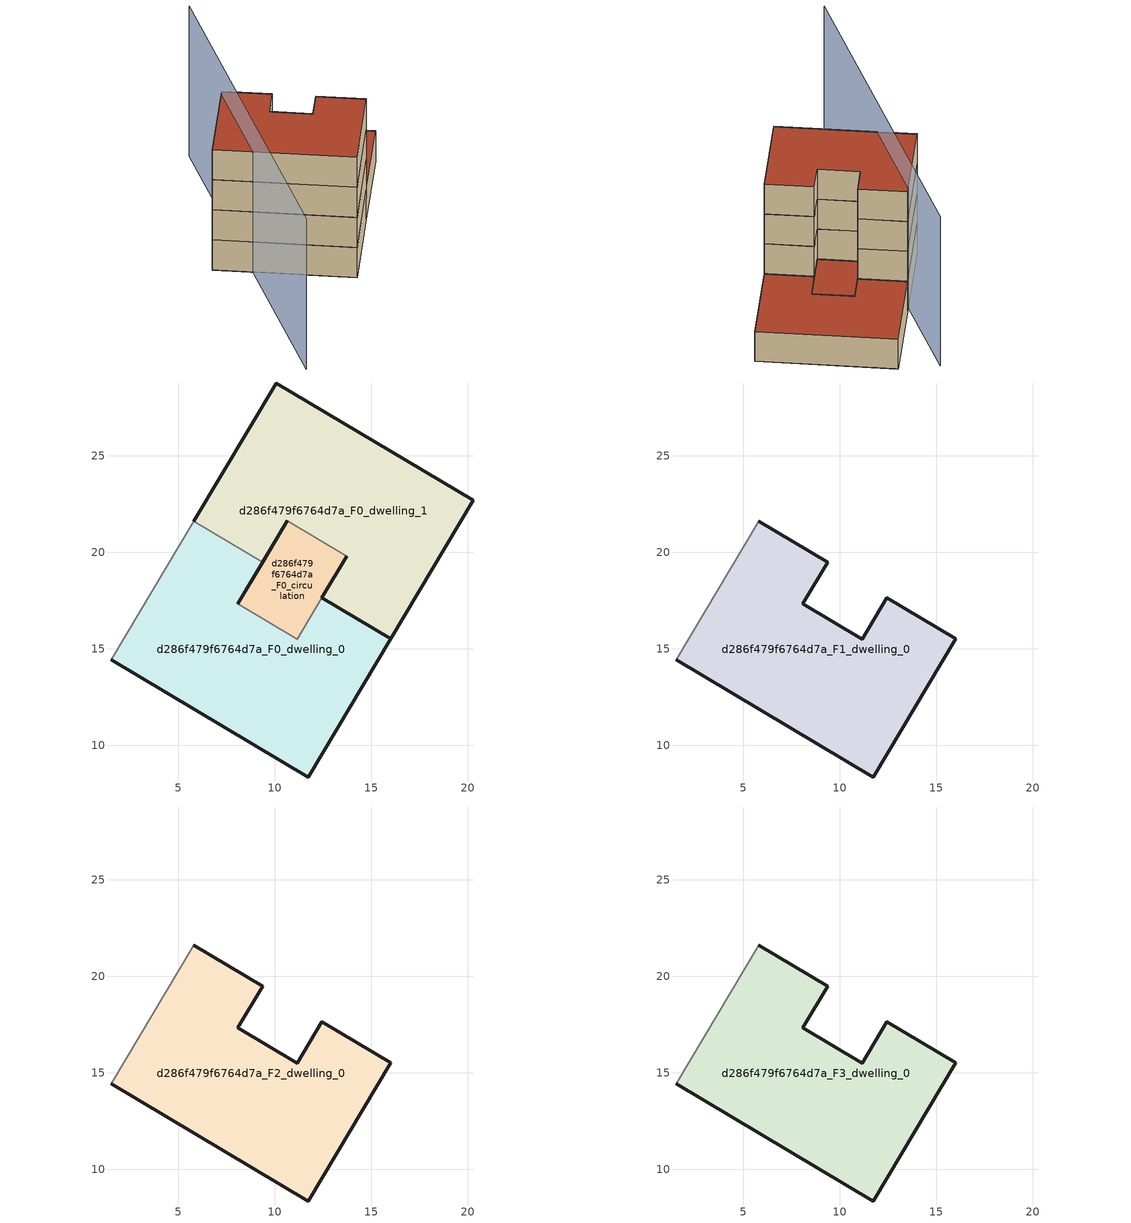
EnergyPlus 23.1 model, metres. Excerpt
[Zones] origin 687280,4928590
d286f479f6764d7a_F0_dwelling_0
 floor ground (EU_floor_Construction): 11.75,8.37 16.01,15.53 12.44,17.66 11.16,15.51 8.1,17.33 9.38,19.48 5.81,21.61 1.54,14.44 z0
 wall outside (EU_wall_Construction): 9.38,19.48 8.1,17.33 / 12.44,17.66 16.01,15.53 11.75,8.37 1.54,14.44 z0:3
 wall adiabatic (EU_wall_Construction): 1.54,14.44 5.81,21.61 z0:3
 wall to d286f479f6764d7a_F0_dwelling_1 (EU_wall_Construction): 5.8,21.61 9.38,19.48 z0:3
 wall to d286f479f6764d7a_F0_circulation (EU_wall_Construction): 8.1,17.33 11.16,15.51 12.44,17.66 z0:3
d286f479f6764d7a_F0_dwelling_1
 floor ground (EU_floor_Construction): 16.01,15.53 20.27,22.7 10.07,28.77 5.81,21.61 9.38,19.48 10.66,21.63 13.72,19.81 12.44,17.66 z0
 wall outside (EU_wall_Construction): 10.66,21.63 9.38,19.48 / 5.81,21.61 10.07,28.77 20.27,22.7 16.01,15.53 12.44,17.66 13.72,19.81 z0:3
 wall to d286f479f6764d7a_F0_circulation (EU_wall_Construction): 13.72,19.81 10.66,21.63 z0:3
 roof outside (EU_roof_Construction): 20.27,22.7 16.01,15.53 12.44,17.66 13.72,19.81 10.66,21.63 9.38,19.48 5.81,21.61 10.07,28.77 z3
d286f479f6764d7a_F0_circulation
 floor ground (EU_floor_Construction): 11.16,15.51 13.72,19.81 10.66,21.63 8.1,17.33 z0
 wall outside (EU_wall_Construction): 8.1,17.33 10.66,21.63 / 13.72,19.81 12.44,17.66 z0:3
 roof outside (EU_roof_Construction): 13.72,19.81 11.16,15.51 8.1,17.33 10.66,21.63 z3
d286f479f6764d7a_F1_dwelling_0
 floor to d286f479f6764d7a_F0_dwelling_0 (EU_floor_Construction): 11.75,8.37 16.01,15.53 12.44,17.66 11.16,15.51 8.1,17.33 9.38,19.48 5.8,21.61 1.54,14.44 z3
 wall outside (EU_wall_Construction): 5.81,21.61 9.38,19.48 8.1,17.33 11.16,15.51 12.44,17.66 16.01,15.53 11.75,8.37 1.54,14.44 z3:6
 wall adiabatic (EU_wall_Construction): 1.54,14.44 5.81,21.61 z3:6
d286f479f6764d7a_F2_dwelling_0
 floor to d286f479f6764d7a_F1_dwelling_0 (EU_floor_Construction): 11.75,8.37 16.01,15.53 12.44,17.66 11.16,15.51 8.1,17.33 9.38,19.48 5.8,21.61 1.54,14.44 z6
 wall outside (EU_wall_Construction): 5.81,21.61 9.38,19.48 8.1,17.33 11.16,15.51 12.44,17.66 16.01,15.53 11.75,8.37 1.54,14.44 z6:9
 wall adiabatic (EU_wall_Construction): 1.54,14.44 5.81,21.61 z6:9
d286f479f6764d7a_F3_dwelling_0
 floor to d286f479f6764d7a_F2_dwelling_0 (EU_floor_Construction): 11.75,8.37 16.01,15.53 12.44,17.66 11.16,15.51 8.1,17.33 9.38,19.48 5.8,21.61 1.54,14.44 z9
 wall outside (EU_wall_Construction): 5.81,21.61 9.38,19.48 8.1,17.33 11.16,15.51 12.44,17.66 16.01,15.53 11.75,8.37 1.54,14.44 z9:12
 wall adiabatic (EU_wall_Construction): 1.54,14.44 5.81,21.61 z9:12
 roof outside (EU_roof_Construction): 12.44,17.66 16.01,15.53 11.75,8.37 1.54,14.44 5.81,21.61 9.38,19.48 8.1,17.33 11.16,15.51 z12
shading: 6.78,29.84 2.42,-1.57 z0:15
[Building]
EU S2 Campaign: North Axis=0; Terrain=City; Solar Distribution=FullExterior
[Site:Location]
Bologna: Latitude=44.5; Longitude=11.25; Time Zone=1; Elevation=37
[SizingPeriod:WeatherFileDays]
AnnualSizingPeriod: Begin Month=1; Begin Day of Month=1; End Month=12; End Day of Month=31; Day of Week for Start Day=Monday; Use Weather File Daylight Saving Period=No; Use Weather File Rain and Snow Indicators=No
[MATERIAL]
EU_InternalMass_Material: Roughness=MediumRough; Thickness=0.1; Conductivity=1; Density=1800; Specific Heat=900; Thermal Absorptance=0.9; Solar Absorptance=0.7; Visible Absorptance=0.7
[MATERIAL:NOMASS] Roughness=MediumRough; Thermal Absorptance=0.9; Solar Absorptance=0.7; Visible Absorptance=0.7
Name | Thermal Resistance
EU_wall_NoMass | 0.937881
EU_roof_NoMass | 0.548572
EU_floor_NoMass | 0.71348
[CONSTRUCTION]
EU_wall_Construction: EU_wall_NoMass
EU_roof_Construction: EU_roof_NoMass
EU_floor_Construction: EU_floor_NoMass
EU_InternalMass_Construction: EU_InternalMass_Material
[ZONE] Type=1; Multiplier=1; Ceiling Height=autocalculate; Floor Area=autocalculate; Part of Total Floor Area=Yes
Name | Volume
d286f479f6764d7a_F0_dwelling_0 | 270.296
d286f479f6764d7a_F1_dwelling_0; d286f479f6764d7a_F2_dwelling_0; d286f479f6764d7a_F3_dwelling_0 | 270.295
d286f479f6764d7a_F0_dwelling_1 | 270.304
d286f479f6764d7a_F0_circulation | 53.4741
[INTERNALMASS] Construction=EU_InternalMass_Construction
Name | Zone or ZoneList | Surface Area
d286f479f6764d7a_F0_dwelling_0_EU_InternalMass | d286f479f6764d7a_F0_dwelling_0 | 90.1015
d286f479f6764d7a_F0_dwelling_1_EU_InternalMass | d286f479f6764d7a_F0_dwelling_1 | 90.1015
d286f479f6764d7a_F1_dwelling_0_EU_InternalMass | d286f479f6764d7a_F1_dwelling_0 | 197.544
d286f479f6764d7a_F2_dwelling_0_EU_InternalMass | d286f479f6764d7a_F2_dwelling_0 | 197.544
d286f479f6764d7a_F3_dwelling_0_EU_InternalMass | d286f479f6764d7a_F3_dwelling_0 | 197.544
[OTHEREQUIPMENT] Fuel Type=Electricity; Design Level Calculation Method=Watts/Area; Power per Zone Floor Area=1; Fraction Latent=0; Fraction Radiant=0; Fraction Lost=0; Carbon Dioxide Generation Rate=0; EndUse Subcategory=EU_Step8_InternalGains
Name | Zone or ZoneList or Space or SpaceList | Schedule
EU_Step8_InternalGain_d286f479f6764d7a_F0_dwelling_0_f000 | d286f479f6764d7a_F0_dwelling_0 | EU_Step8_GainSchedule_d286f479f6764d7a_F0_dwelling_0_f000
EU_Step8_InternalGain_d286f479f6764d7a_F0_dwelling_1_f000 | d286f479f6764d7a_F0_dwelling_1 | EU_Step8_GainSchedule_d286f479f6764d7a_F0_dwelling_1_f000
EU_Step8_InternalGain_d286f479f6764d7a_F1_dwelling_0_f000 | d286f479f6764d7a_F1_dwelling_0 | EU_Step8_GainSchedule_d286f479f6764d7a_F1_dwelling_0_f000
EU_Step8_InternalGain_d286f479f6764d7a_F2_dwelling_0_f000 | d286f479f6764d7a_F2_dwelling_0 | EU_Step8_GainSchedule_d286f479f6764d7a_F2_dwelling_0_f000
EU_Step8_InternalGain_d286f479f6764d7a_F3_dwelling_0_f000 | d286f479f6764d7a_F3_dwelling_0 | EU_Step8_GainSchedule_d286f479f6764d7a_F3_dwelling_0_f000
[ZONEINFILTRATION:DESIGNFLOWRATE]
EU_Circulation_Infiltration_d286f479f6764d7a_F0_circulation: Zone or ZoneList or Space or SpaceList=d286f479f6764d7a_F0_circulation; Schedule=EU_AlwaysOn; Design Flow Rate Calculation Method=Flow/Area; Flow Rate per Floor Area=0.0005; Constant Term Coefficient=1; Temperature Term Coefficient=0; Velocity Term Coefficient=0; Velocity Squared Term Coefficient=0
[ZONEVENTILATION:DESIGNFLOWRATE] Schedule=EU_AlwaysOn; Design Flow Rate Calculation Method=AirChanges/Hour; Air Changes per Hour=0.687892; Ventilation Type=Natural; Fan Pressure Rise=0; Fan Total Efficiency=1; Constant Term Coefficient=1; Temperature Term Coefficient=0; Velocity Term Coefficient=0; Velocity Squared Term Coefficient=0; Minimum Indoor Temperature=-100; Maximum Indoor Temperature=100; Delta Temperature=-100; Minimum Outdoor Temperature=-100; Maximum Outdoor Temperature=100; Maximum Wind Speed=40
Name | Zone or ZoneList or Space or SpaceList
EU_ConstantAir_d286f479f6764d7a_F0_dwelling_0 | d286f479f6764d7a_F0_dwelling_0
EU_ConstantAir_d286f479f6764d7a_F0_dwelling_1 | d286f479f6764d7a_F0_dwelling_1
EU_ConstantAir_d286f479f6764d7a_F1_dwelling_0 | d286f479f6764d7a_F1_dwelling_0
EU_ConstantAir_d286f479f6764d7a_F2_dwelling_0 | d286f479f6764d7a_F2_dwelling_0
EU_ConstantAir_d286f479f6764d7a_F3_dwelling_0 | d286f479f6764d7a_F3_dwelling_0
[HVACTEMPLATE:THERMOSTAT] Constant Heating Setpoint=20; Constant Cooling Setpoint=50
EU_HeatOnly_d286f479f6764d7a_F0_dwelling_0; EU_HeatOnly_d286f479f6764d7a_F0_dwelling_1; EU_HeatOnly_d286f479f6764d7a_F1_dwelling_0; EU_HeatOnly_d286f479f6764d7a_F2_dwelling_0; EU_HeatOnly_d286f479f6764d7a_F3_dwelling_0
[HVACTEMPLATE:ZONE:IDEALLOADSAIRSYSTEM] System Availability Schedule=EU_AlwaysOn; Maximum Heating Supply Air Temperature=50; Minimum Cooling Supply Air Temperature=13; Maximum Heating Supply Air Humidity Ratio=0.0156; Minimum Cooling Supply Air Humidity Ratio=0.0077; Heating Limit=NoLimit; Cooling Limit=NoLimit; Heating Availability Schedule=EU_AlwaysOn; Cooling Availability Schedule=EU_CoolingOff; Dehumidification Control Type=ConstantSensibleHeatRatio; Cooling Sensible Heat Ratio=0.7; Dehumidification Setpoint=60; Humidification Control Type=None; Humidification Setpoint=30; Outdoor Air Method=None; Outdoor Air Flow Rate per Person=0.00944; Outdoor Air Flow Rate per Zone Floor Area=0; Outdoor Air Flow Rate per Zone=0; Demand Controlled Ventilation Type=None; Outdoor Air Economizer Type=NoEconomizer; Heat Recovery Type=None; Sensible Heat Recovery Effectiveness=0.7; Latent Heat Recovery Effectiveness=0.65
Name | Template Thermostat
d286f479f6764d7a_F0_dwelling_0 | EU_HeatOnly_d286f479f6764d7a_F0_dwelling_0
d286f479f6764d7a_F0_dwelling_1 | EU_HeatOnly_d286f479f6764d7a_F0_dwelling_1
d286f479f6764d7a_F1_dwelling_0 | EU_HeatOnly_d286f479f6764d7a_F1_dwelling_0
d286f479f6764d7a_F2_dwelling_0 | EU_HeatOnly_d286f479f6764d7a_F2_dwelling_0
d286f479f6764d7a_F3_dwelling_0 | EU_HeatOnly_d286f479f6764d7a_F3_dwelling_0
[SIZING:ZONE] Zone Cooling Design Supply Air Temperature Input Method=SupplyAirTemperature; Zone Cooling Design Supply Air Temperature=13; Zone Heating Design Supply Air Temperature Input Method=SupplyAirTemperature; Zone Heating Design Supply Air Temperature=50; Zone Cooling Design Supply Air Humidity Ratio=0.008; Zone Heating Design Supply Air Humidity Ratio=0.008; Cooling Design Air Flow Method=DesignDay; Cooling Design Air Flow Rate=0; Cooling Minimum Air Flow per Zone Floor Area=0.000762; Cooling Minimum Air Flow=0; Cooling Minimum Air Flow Fraction=0.2; Heating Design Air Flow Method=DesignDay; Heating Design Air Flow Rate=0; Heating Maximum Air Flow per Zone Floor Area=0.002032; Heating Maximum Air Flow=0.141576; Heating Maximum Air Flow Fraction=0.3; Account for Dedicated Outdoor Air System=No; Dedicated Outdoor Air System Control Strategy=NeutralSupplyAir; Dedicated Outdoor Air Low Setpoint Temperature for Design=autosize; Dedicated Outdoor Air High Setpoint Temperature for Design=autosize; Zone Load Sizing Method=Sensible Load Only No Latent Load; Zone Latent Cooling Design Supply Air Humidity Ratio Input Method=HumidityRatioDifference; Zone Cooling Design Supply Air Humidity Ratio Difference=0.005; Zone Latent Heating Design Supply Air Humidity Ratio Input Method=HumidityRatioDifference; Zone Humidification Design Supply Air Humidity Ratio Difference=0.005
d286f479f6764d7a_F0_dwelling_0; d286f479f6764d7a_F0_dwelling_1; d286f479f6764d7a_F1_dwelling_0; d286f479f6764d7a_F2_dwelling_0; d286f479f6764d7a_F3_dwelling_0
[SCHEDULE:CONSTANT]
Name | Hourly Value
EU_AlwaysOn | 1
EU_CoolingOff | 0
[SCHEDULE:FILE] Column Number=1; Rows to Skip at Top=0; Number of Hours of Data=8760; Column Separator=Comma; Interpolate to Timestep=No; Minutes per Item=60; Adjust Schedule for Daylight Savings=Yes
Name | File
EU_Step8_GainSchedule_d286f479f6764d7a_F0_dwelling_0_f000 | ../../schedules/d286f479f6764d7a/d286f479f6764d7a_F0_dwelling_0_f000_gain.csv
EU_Step8_GainSchedule_d286f479f6764d7a_F0_dwelling_1_f000 | ../../schedules/d286f479f6764d7a/d286f479f6764d7a_F0_dwelling_1_f000_gain.csv
EU_Step8_GainSchedule_d286f479f6764d7a_F1_dwelling_0_f000 | ../../schedules/d286f479f6764d7a/d286f479f6764d7a_F1_dwelling_0_f000_gain.csv
EU_Step8_GainSchedule_d286f479f6764d7a_F2_dwelling_0_f000 | ../../schedules/d286f479f6764d7a/d286f479f6764d7a_F2_dwelling_0_f000_gain.csv
EU_Step8_GainSchedule_d286f479f6764d7a_F3_dwelling_0_f000 | ../../schedules/d286f479f6764d7a/d286f479f6764d7a_F3_dwelling_0_f000_gain.csv
